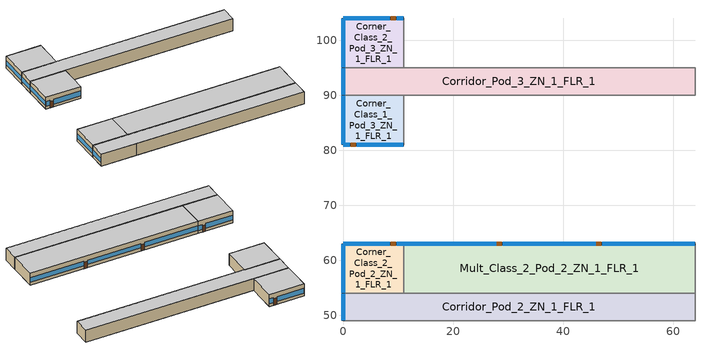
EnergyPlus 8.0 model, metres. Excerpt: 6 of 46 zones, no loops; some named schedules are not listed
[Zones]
Corridor_Pod_2_ZN_1_FLR_1
 floor ground (ext_slab_6in_with_carpet): 0,54 64,54 64,49 0,49 z0
 wall outside (nonres_ext_wall): 0,54 0,49 z0:4
 wall to Corner_Class_1_Pod_2_ZN_1_FLR_1 (int_wall): 0,49 11,49 z0:4
 wall to Mult_Class_1_Pod_2_ZN_1_FLR_1 (int_wall): 11,49 64,49 z0:4
 wall to Main_Corridor_ZN_1_FLR_1 (int_wall): 64,49 64,54 z0:4
 wall to Mult_Class_2_Pod_2_ZN_1_FLR_1 (int_wall): 64,54 11,54 z0:4
 wall to Corner_Class_2_Pod_2_ZN_1_FLR_1 (int_wall): 11,54 0,54 z0:4
 window (Window_U_0.40_SHGC_0.38): 0,53.95 0,49.05 z1.1:2.53
 ceiling to Corridor_Pod_2_ZN_1_FLR_2 (int_slab_ceiling): 0,49 64,49 64,54 0,54 z4
Corner_Class_2_Pod_2_ZN_1_FLR_1
 floor ground (ext_slab_6in_with_carpet): 0,63 11,63 11,54 0,54 z0
 wall outside (nonres_ext_wall): 11,63 0,63 0,54 z0:4
 wall to Mult_Class_2_Pod_2_ZN_1_FLR_1 (int_wall): 11,54 11,63 z0:4
 window (Window_U_0.40_SHGC_0.38): 0,62.95 0,54.05 z1.1:2.52; 10.95,63 9.73,63 / 8.51,63 0.05,63 z0.92:2.51
 door (Swinging Door_con): 9.57,63 8.65,63 z0:2.13
 ceiling to Corner_Class_2_Pod_2_ZN_1_FLR_2 (int_slab_ceiling): 0,54 11,54 11,63 0,63 z4
Mult_Class_2_Pod_2_ZN_1_FLR_1
 floor ground (ext_slab_6in_with_carpet): 11,63 64,63 64,54 11,54 z0
 wall outside (nonres_ext_wall): 64,63 11,63 z0:4
 wall to Main_Corridor_ZN_1_FLR_1 (int_wall): 64,54 64,63 z0:4
 window (Window_U_0.40_SHGC_0.38): 63.95,63 47.13,63 / 27.87,63 11.05,63 / 45.91,63 29.09,63 z1.03:2.5
 door (Swinging Door_con): 46.97,63 46.06,63 / 28.89,63 27.98,63 z0:2.13
 ceiling to Mult_Class_2_Pod_2_ZN_1_FLR_2 (int_slab_ceiling): 11,54 64,54 64,63 11,63 z4
Corner_Class_1_Pod_3_ZN_1_FLR_1
 floor ground (ext_slab_6in_with_carpet): 0,90 11,90 11,81 0,81 z0
 wall outside (nonres_ext_wall): 0,90 0,81 11,81 z0:4
 wall to Mult_Class_1_Pod_3_ZN_1_FLR_1 (int_wall): 11,81 11,90 z0:4
 wall to Corridor_Pod_3_ZN_1_FLR_1 (int_wall): 11,90 0,90 z0:4
 window (Window_U_0.40_SHGC_0.38): 0,89.95 0,81.05 z1.1:2.52; 0.05,81 1.27,81 / 2.49,81 10.95,81 z0.92:2.51
 door (Swinging Door_con): 1.4,81 2.31,81 z0:2.13
 ceiling to Corner_Class_1_Pod_3_ZN_1_FLR_2 (int_slab_ceiling): 0,81 11,81 11,90 0,90 z4
Corridor_Pod_3_ZN_1_FLR_1
 floor ground (ext_slab_6in_with_carpet): 0,95 64,95 64,90 0,90 z0
 wall outside (nonres_ext_wall): 0,95 0,90 z0:4
 wall to Mult_Class_1_Pod_3_ZN_1_FLR_1 (int_wall): 11,90 64,90 z0:4
 wall to Bathrooms_ZN_1_FLR_1 (int_wall): 64,90 64,95 z0:4
 wall to Mult_Class_2_Pod_3_ZN_1_FLR_1 (int_wall): 64,95 11,95 z0:4
 wall to Corner_Class_2_Pod_3_ZN_1_FLR_1 (int_wall): 11,95 0,95 z0:4
 window (Window_U_0.40_SHGC_0.38): 0,94.95 0,90.05 z1.1:2.53
 ceiling to Corridor_Pod_3_ZN_1_FLR_2 (int_slab_ceiling): 0,90 64,90 64,95 0,95 z4
Corner_Class_2_Pod_3_ZN_1_FLR_1
 floor ground (ext_slab_6in_with_carpet): 0,104 11,104 11,95 0,95 z0
 wall outside (nonres_ext_wall): 11,104 0,104 0,95 z0:4
 wall to Mult_Class_2_Pod_3_ZN_1_FLR_1 (int_wall): 11,95 11,104 z0:4
 window (Window_U_0.40_SHGC_0.38): 0,103.95 0,95.05 z1.1:2.52; 10.95,104 9.73,104 / 8.51,104 0.05,104 z0.92:2.51
 door (Swinging Door_con): 9.55,104 8.64,104 z0:2.13
 ceiling to Corner_Class_2_Pod_3_ZN_1_FLR_2 (int_slab_ceiling): 0,95 11,95 11,104 0,104 z4
[Building]
Secondary School: North Axis {deg}=0; Terrain=City; Loads Convergence Tolerance Value=0.04; Temperature Convergence Tolerance Value {deltaC}=0.2; Solar Distribution=FullInteriorAndExterior; Maximum Number of Warmup Days=25; Minimum Number of Warmup Days=6
[Site:Location]
Site:Location=Denver-Aurora-Buckley.AFB_CO_USA WMO=724695; Latitude {N+ S-}=39.72; Longitude {W- E+}=-104.75; Time Zone Relative to GMT {GMT+/-}=-7; Elevation {m}=1726
[SizingPeriod:DesignDay] Day of Month=21; Dry-Bulb Temperature Range Modifier Type=DefaultMultipliers; Humidity Condition Type=Wetbulb; Barometric Pressure {Pa}=82237; Rain {Yes/No}=No; Snow on ground {Yes/No}=No; Daylight Savings Time Indicator=No
Name | Month | Day Type | Maximum Dry-Bulb Temperature {C} | Daily Dry-Bulb Temperature Range {C} | Wetbulb at Maximum Dry-Bulb {C} | Wind Speed {m/s} design conditions vs. traditional 6.71 m/s (15 mph) | Wind Direction {Degrees; N=0, S=180} | Solar Model Indicator | Clearness {0.0 to 1.1} | Wind Speed {m/s} design conditions vs. traditional 3.35 m/s (7mph) | ASHRAE Clear Sky Optical Depth for Beam Irradiance (taub) | ASHRAE Clear Sky Optical Depth for Diffuse Irradiance (taud)
Denver-Aurora-Buckley.AFB_CO_USA Ann Htg 99.6% Condns DB | 12 | WinterDesignDay | -17.9 | 0 | -17.9 | 2.5 | 180 | ASHRAEClearSky | 0
Denver-Aurora-Buckley.AFB_CO_USA Ann Clg .4% Condns DB=>MWB | 7 | SummerDesignDay | 33.9 | 14.8 | 15 |  | 30 | ASHRAETau |  | 3.6 | 0.423 | 2.02
[Site:GroundTemperature:BuildingSurface]
20.76, 20.73, 20.73, 20.73, 20.77, 23.02, 23.36, 23.44, 23.48, 21.21, 20.91, 20.82
[Site:WaterMainsTemperature]
Calculation Method=CORRELATION; Annual Average Outdoor Air Temperature {C}=9.95; Maximum Difference In Monthly Average Outdoor Air Temperatures {deltaC}=23.7
[Material:NoMass]
Opaque Door panel_con: MediumRough, 0.475964, 0.9, 0.7, 0.7
CP02 CARPET PAD: VeryRough, 0.21648, 0.9, 0.7, 0.8
Nonres_Exterior_Wall_Insulation: MediumSmooth, 2.81828, 0.9, 0.7, 0.7
[Construction]
Swinging Door_con: Opaque Door panel_con
InteriorFurnishings: Std Wood 6inch
int_wall: G01 13mm gypsum board, G01 13mm gypsum board
ext_slab_6in_with_carpet: 150mm Normalweight concrete floor, CP02 CARPET PAD
int_slab_ceiling: CP02 CARPET PAD, 100mm Normalweight concrete floor
nonres_ext_wall: F07 25mm stucco, G01 16mm gypsum board, Nonres_Exterior_Wall_Insulation, G01 16mm gypsum board
[CONSTRUCTION]
Window_U_0.40_SHGC_0.38, Glass_8652_LayerAvg, Gap_1_W_0_0127, Glass_102_LayerAvg
[Material]
Name | Roughness | Thickness {m} | Conductivity {W/m-K} | Density {kg/m3} | Specific Heat {J/kg-K} | Thermal Absorptance | Solar Absorptance | Visible Absorptance | Absorptance:Thermal | Absorptance:Solar | Absorptance:Visible
Std Wood 6inch | MediumSmooth | 0.15 | 0.12 | 540 | 1210 | 0.9 | 0.7 | 0.7
F07 25mm stucco | Smooth | 0.0254 | 0.72 | 1856 | 840 | 0.9 | 0.7 | 0.7
G01 13mm gypsum board | Smooth | 0.0127 | 0.16 | 800 | 1090 |  |  |  | 0.9 | 0.7 | 0.5
G01 16mm gypsum board | MediumSmooth | 0.0159 | 0.16 | 800 | 1090
100mm Normalweight concrete floor | MediumRough | 0.1016 | 2.31 | 2322 | 832
150mm Normalweight concrete floor | MediumRough | 0.1524 | 2.31 | 2322 | 832
[WindowMaterial:Glazing] Optical Data Type=SpectralAverage; IR Transmittance=0; Front Emissivity=0.84
Name | Layer name : CLEAR_3.DAT | Thickness | Solar Transmittance | Solar Front Reflectance | Solar Back Reflectance | Visible Transmittance | Visible Front Reflectance | Visible Back reflectance | Back Emissivity | Conductivity | Layer name : Low-E 50 CSR.MWF (Window_U_0.41_SHGC_0.38)
 | Glass_102_LayerAvg | 0.003048 | 0.833848 | 0.0747638 | 0.0748545 | 0.89926 | 0.082563 | 0.082564 | 0.84 | 1
 |  | 0.003059 | 0.343691 | 0.298987 | 0.462105 | 0.487937 | 0.209449 | 0.306829 | 0.39 | 0.962 | Glass_8652_LayerAvg
[WindowMaterial:Gas]
gap name - Air=Gap_1_W_0_0127; type=Air; thickness=0.0127
[Zone] Type=1; Multiplier=1; Ceiling Height {m}=4; Floor Area {m2}=autocalculate; Part of Total Floor Area=Yes
Name | Volume {m3}
Corridor_Pod_2_ZN_1_FLR_1; Corridor_Pod_3_ZN_1_FLR_1 | 1280
Corner_Class_2_Pod_2_ZN_1_FLR_1; Corner_Class_1_Pod_3_ZN_1_FLR_1; Corner_Class_2_Pod_3_ZN_1_FLR_1 | 396
Mult_Class_2_Pod_2_ZN_1_FLR_1 | 1908
[InternalMass] Construction=InteriorFurnishings
Name | Zone | Surface Area {m2}
Corridor_Pod_2_ZN_1_FLR_1_InternalMass_1 | Corridor_Pod_2_ZN_1_FLR_1 | 640
Corner_Class_2_Pod_2_ZN_1_FLR_1_InternalMass_1 | Corner_Class_2_Pod_2_ZN_1_FLR_1 | 198
Mult_Class_2_Pod_2_ZN_1_FLR_1_InternalMass_1 | Mult_Class_2_Pod_2_ZN_1_FLR_1 | 954
Corner_Class_1_Pod_3_ZN_1_FLR_1_InternalMass_1 | Corner_Class_1_Pod_3_ZN_1_FLR_1 | 198
Corridor_Pod_3_ZN_1_FLR_1_InternalMass_1 | Corridor_Pod_3_ZN_1_FLR_1 | 640
Corner_Class_2_Pod_3_ZN_1_FLR_1_InternalMass_1 | Corner_Class_2_Pod_3_ZN_1_FLR_1 | 198
[People] Number of People Schedule=BLDG_OCC_SCH; Fraction Radiant=0.3; Sensible Heat Fraction=AUTOCALCULATE; Activity Level Schedule=ACTIVITY_SCH; Enable ASHRAE 55 Comfort Warnings=No; Mean Radiant Temperature Calculation Type=ZoneAveraged; Work Efficiency Schedule=WORK_EFF_SCH; Clothing Insulation Schedule=CLOTHING_SCH; Air Velocity Schedule=AIR_VELO_SCH; Thermal Comfort Model 1 Type=FANGER
Name | Zone or ZoneList | Number of People Calculation Method | Zone Floor Area per Person {m2/person}
Corridor_Pod_2_ZN_1_FLR_1 | Corridor_Pod_2_ZN_1_FLR_1 | People
Corner_Class_2_Pod_2_ZN_1_FLR_1 | Corner_Class_2_Pod_2_ZN_1_FLR_1 | Area/Person | 2.654
Mult_Class_2_Pod_2_ZN_1_FLR_1 | Mult_Class_2_Pod_2_ZN_1_FLR_1 | Area/Person | 2.654
Corner_Class_1_Pod_3_ZN_1_FLR_1 | Corner_Class_1_Pod_3_ZN_1_FLR_1 | Area/Person | 2.654
Corridor_Pod_3_ZN_1_FLR_1 | Corridor_Pod_3_ZN_1_FLR_1 | People
Corner_Class_2_Pod_3_ZN_1_FLR_1 | Corner_Class_2_Pod_3_ZN_1_FLR_1 | Area/Person | 2.654
[Lights] Design Level Calculation Method=Watts/Area; Return Air Fraction=0; Fraction Radiant=0.37; Fraction Visible=0.2; Fraction Replaceable=1; Return Air Fraction Calculated from Plenum Temperature=No
Name | Zone or ZoneList | Schedule | Watts per Zone Floor Area {W/m2}2}
Corridor_Pod_2_ZN_1_FLR_1_Lights | Corridor_Pod_2_ZN_1_FLR_1 | BLDG_LIGHT_CORRIDOR_SCH | 7.10418
Corner_Class_2_Pod_2_ZN_1_FLR_1_Lights | Corner_Class_2_Pod_2_ZN_1_FLR_1 | BLDG_LIGHT_CLASSROOM_SCH | 9.9028
Mult_Class_2_Pod_2_ZN_1_FLR_1_Lights | Mult_Class_2_Pod_2_ZN_1_FLR_1 | BLDG_LIGHT_CLASSROOM_SCH | 9.9028
Corner_Class_1_Pod_3_ZN_1_FLR_1_Lights | Corner_Class_1_Pod_3_ZN_1_FLR_1 | BLDG_LIGHT_CLASSROOM_SCH | 9.9028
Corridor_Pod_3_ZN_1_FLR_1_Lights | Corridor_Pod_3_ZN_1_FLR_1 | BLDG_LIGHT_CORRIDOR_SCH | 7.10418
Corner_Class_2_Pod_3_ZN_1_FLR_1_Lights | Corner_Class_2_Pod_3_ZN_1_FLR_1 | BLDG_LIGHT_CLASSROOM_SCH | 9.9028
[ElectricEquipment] Schedule=BLDG_EQUIP_SCH; Design Level Calculation Method=EquipmentLevel; Fraction Latent=0; Fraction Radiant=0.5; Fraction Lost=0
Name | Zone or ZoneList | Design Level {W}
Corridor_Pod_2_ZN_1_FLR_1_PlugMisc_Equip | Corridor_Pod_2_ZN_1_FLR_1 | 1280
Corner_Class_2_Pod_2_ZN_1_FLR_1_PlugMisc_Equip | Corner_Class_2_Pod_2_ZN_1_FLR_1 | 990
Mult_Class_2_Pod_2_ZN_1_FLR_1_PlugMisc_Equip | Mult_Class_2_Pod_2_ZN_1_FLR_1 | 4770
Corner_Class_1_Pod_3_ZN_1_FLR_1_PlugMisc_Equip | Corner_Class_1_Pod_3_ZN_1_FLR_1 | 990
Corridor_Pod_3_ZN_1_FLR_1_PlugMisc_Equip | Corridor_Pod_3_ZN_1_FLR_1 | 1280
Corner_Class_2_Pod_3_ZN_1_FLR_1_PlugMisc_Equip | Corner_Class_2_Pod_3_ZN_1_FLR_1 | 990
[Daylighting:Controls] Total Daylighting Reference Points=2; Z-Coordinate of First Reference Point {m}=0.762; Z-Coordinate of Second Reference Point {m}=0.762; Illuminance Setpoint at First Reference Point {lux}=500; Illuminance Setpoint at Second Reference Point {lux}=500; Lighting Control Type=2; Maximum Allowable Discomfort Glare Index=22; Minimum Input Power Fraction for Continuous Dimming Control=0.3; Minimum Light Output Fraction for Continuous Dimming Control=0.2; Number of Stepped Control Steps=3; Probability Lighting will be Reset When Needed in Manual Stepped Control=1
Name | X-Coordinate of First Reference Point {m} | Y-Coordinate of First Reference Point {m} | X-Coordinate of Second Reference Point {m} | Y-Coordinate of Second Reference Point {m} | Fraction of Zone Controlled by First Reference Point | Fraction of Zone Controlled by Second Reference Point | Glare Calculation Azimuth Angle of View Direction Clockwise from Zone y-Axis {deg}
Corner_Class_2_Pod_2_ZN_1_FLR_1; Corner_Class_2_Pod_3_ZN_1_FLR_1 | 7.3729 | 5.6289 | 3.3711 | 2.9688 | 0.56 | 0.2 | 270
Mult_Class_2_Pod_2_ZN_1_FLR_1 | 26.5 | 7.3236 | 26.5 | 5.6472 | 0.28 | 0.28 | 0
Corner_Class_1_Pod_3_ZN_1_FLR_1 | 7.6198 | 3.3711 | 3.3711 | 6.0313 | 0.56 | 0.2 | 180
[ZoneInfiltration:DesignFlowRate] Schedule=INFIL_SCH_PNNL; Design Flow Rate Calculation Method=Flow/ExteriorArea; Flow per Exterior Surface Area {m3/s-m2}=0.00056896; Constant Term Coefficient=0; Temperature Term Coefficient=0; Velocity Term Coefficient=0.224; Velocity Squared Term Coefficient=0
Name | Zone or ZoneList
Corridor_Pod_2_ZN_1_FLR_1_Infiltration | Corridor_Pod_2_ZN_1_FLR_1
Corner_Class_2_Pod_2_ZN_1_FLR_1_Infiltration | Corner_Class_2_Pod_2_ZN_1_FLR_1
Mult_Class_2_Pod_2_ZN_1_FLR_1_Infiltration | Mult_Class_2_Pod_2_ZN_1_FLR_1
Corner_Class_1_Pod_3_ZN_1_FLR_1_Infiltration | Corner_Class_1_Pod_3_ZN_1_FLR_1
Corridor_Pod_3_ZN_1_FLR_1_Infiltration | Corridor_Pod_3_ZN_1_FLR_1
Corner_Class_2_Pod_3_ZN_1_FLR_1_Infiltration | Corner_Class_2_Pod_3_ZN_1_FLR_1
[Exterior:Lights] Control Option=AstronomicalClock
Name | Schedule | Design Level {W}
Exterior_Lights_a | Exterior_lighting_schedule_a | 441.8
Exterior_Lights_b | Exterior_lighting_schedule_b_2016 | 2994.5
Exterior_Lights_c | Exterior_lighting_schedule_c_2016 | 2973.7
[EnergyManagementSystem:Program]
PSZ1_5_Fan_Control: IF PSZ1_5_Number_of_Stages == 1; Return; ENDIF; IF PSZ1_5_HeatingRTF > 0; SET PSZ1_5_Heating = PSZ1_5_HeatingRTF; SET PSZ1_5_Ven = 1 - PSZ1_5_HeatingRTF; SET PSZ1_5_Eco = 0; SET PSZ1_5_Stage1 = 0; SET PSZ1_5_Stage2 = 0; ELSE; SET PSZ1_5_Heating = 0; SET PSZ1_5_EcoSpeed = PSZ1_5_VenSpeed; IF PSZ1_5_SpeedRatio == 0; IF PSZ1_5_RTF > 0; SET PSZ1_5_Stage1 = PSZ1_5_RTF; SET PSZ1_5_Stage2 = 0; SET PSZ1_5_Ven = 1-PSZ1_5_RTF; SET PSZ1_5_Eco = 0; IF PSZ1_5_OAFlowMass > (PSZ1_5_OADesignMass * PSZ1_5_OASch); SET PSZ1_5_Stage1Speed = 1.0; ENDIF; ELSE; SET PSZ1_5_Stage1 = 0; SET PSZ1_5_Stage2 = 0; IF PSZ1_5_OAFlowMass > (PSZ1_5_OADesignMass * PSZ1_5_OASch); SET PSZ1_5_Eco = 1.0; SET PSZ1_5_Ven = 0; SET PSZ1_5_Exp_DAT = PSZ1_5_DAT_Rqd - (1-PSZ1_5_VenSpeed) * GYM_ZN_1_FLR_1_Temp; SET PSZ1_5_Exp_DAT = PSZ1_5_Exp_DAT/PSZ1_5_VenSpeed; IF OAT_F > PSZ1_5_Exp_DAT; SET PSZ1_5_EcoSpeed = PSZ1_5_Stage2Speed; ENDIF; ELSE; SET PSZ1_5_Eco = 0; SET PSZ1_5_Ven = 1.0; ENDIF; ENDIF; ELSE; SET PSZ1_5_Stage1 = 1- PSZ1_5_SpeedRatio; SET PSZ1_5_Stage2 = PSZ1_5_SpeedRatio; SET PSZ1_5_Ven = 0; SET PSZ1_5_Eco = 0; IF PSZ1_5_OAFlowMass > (PSZ1_5_OADesignMass * PSZ1_5_OASch); SET PSZ1_5_Stage1Speed = 1.0; ENDIF; ENDIF; ENDIF; SET PSZ1_5_FPR = PSZ1_5_Ven * (PSZ1_5_VenSpeed ^ PSZ1_5_FanPwrExponent); SET PSZ1_5_FPR = PSZ1_5_FPR + PSZ1_5_Eco * (PSZ1_5_EcoSpeed ^ PSZ1_5_FanPwrExponent); SET PSZ1_5_FPR_1 = PSZ1_5_Stage1 * (PSZ1_5_Stage1Speed ^ PSZ1_5_FanPwrExponent); SET PSZ1_5_FPR = PSZ1_5_FPR + PSZ1_5_FPR_1; SET PSZ1_5_FPR_2 = PSZ1_5_Stage2 * (PSZ1_5_Stage2Speed ^ PSZ1_5_FanPwrExponent); SET PSZ1_5_FPR = PSZ1_5_FPR + PSZ1_5_FPR_2; SET PSZ1_5_FPR_3 = PSZ1_5_Heating * (PSZ1_5_HeatSpeed ^ PSZ1_5_FanPwrExponent); SET PSZ1_5_FanPwrRatio = PSZ1_5_FPR +  PSZ1_5_FPR_3; SET PSZ1_5_Fan_Pressure = PSZ1_5_Fan_DesignPressure * PSZ1_5_FanPwrRatio
PSZ1_5_Set_Number_of_Stages: SET PSZ1_5_Number_of_Stages =  2
PSZ2_6_Economizer_CTRL_Prog: SET PSZ2_6_Timestep_Econ_Eff = 0.7; SET PSZ2_6_MaxE = 0.7; SET PSZ2_6_DAT_Rqd = (PSZ2_6_DAT_Rqd*1.8) +32; SET OAT_F = (OAT_F*1.8) +32; SET OAwb_F = (OAwb_F*1.8) +32; IF PSZ2_6_OAFlowMass > (PSZ2_6_OADesignMass * PSZ2_6_OASch); SET PSZ2_6_Econo_Active = 1; ELSE; SET PSZ2_6_Econo_Active = 0; ENDIF; SET PSZ2_6_dT_Needed = 75 - PSZ2_6_DAT_Rqd; SET PSZ2_6_Cool_Des_dT = ((98*0.15) + (75*(1-0.15))) - 55; SET PSZ2_6_Cool_Load = PSZ2_6_dT_Needed/ PSZ2_6_Cool_Des_dT; IF PSZ2_6_Cool_Load > 1; SET PSZ2_6_Cool_Load = 1; ELSEIF PSZ2_6_Cool_Load < 0; SET PSZ2_6_Cool_Load = 0; ENDIF; IF PSZ2_6_Econo_Active == 1; SET PSZ2_6_Stage = PSZ2_6_Number_of_Stages; IF PSZ2_6_Stage == 2; IF PSZ2_6_Cool_Load < 0.6; SET PSZ2_6_Timestep_Econ_Eff = PSZ2_6_MaxE; ELSE; SET PSZ2_6_ECO_Eff = 0-2.18919863612305; SET PSZ2_6_ECO_Eff = PSZ2_6_ECO_Eff + (0-0.674461284910428 * PSZ2_6_Cool_Load); SET PSZ2_6_ECO_Eff = PSZ2_6_ECO_Eff + (0.000459106275872404 * (OAT_F^2)); SET PSZ2_6_ECO_Eff = PSZ2_6_ECO_Eff + (0-0.00000484778537945252 * (OAT_F^3)); SET PSZ2_6_ECO_Eff = PSZ2_6_ECO_Eff + (0.182915713033586 * OAwb_F); SET PSZ2_6_ECO_Eff = PSZ2_6_ECO_Eff + (0-0.00382838660261133 * (OAwb_F^2)); SET PSZ2_6_ECO_Eff = PSZ2_6_ECO_Eff + (0.0000255567460240583 * (OAwb_F^3)); SET PSZ2_6_Timestep_Econ_Eff = PSZ2_6_ECO_Eff; ENDIF; ELSE; SET PSZ2_6_ECO_Eff = 2.36337942464462; SET PSZ2_6_ECO_Eff = PSZ2_6_ECO_Eff + (0-0.409939515512619 * PSZ2_6_Cool_Load); SET PSZ2_6_ECO_Eff = PSZ2_6_ECO_Eff + (0-0.0565205596792225 * OAwb_F); SET PSZ2_6_ECO_Eff = PSZ2_6_ECO_Eff + (0-0.0000632612294169389 * (OAT_F^2)); SET PSZ2_6_Timestep_Econ_Eff = PSZ2_6_ECO_Eff + (0.000571724868775081 * (OAwb_F^2)); ENDIF; IF PSZ2_6_Timestep_Econ_Eff > PSZ2_6_MaxE; SET PSZ2_6_Timestep_Econ_Eff = PSZ2_6_MaxE; ELSEIF PSZ2_6_Timestep_Econ_Eff < (PSZ2_6_OADesignMass * PSZ2_6_OASch); SET PSZ2_6_Timestep_Econ_Eff = (PSZ2_6_OADesignMass * PSZ2_6_OASch); ENDIF; ENDIF
PSZ2_6_Set_Fan_Par: IF PSZ2_6_Number_of_Stages == 1; Return; ENDIF; SET PSZ2_6_FanPwrExponent = 2.2; SET PSZ2_6_OAFrac = PSZ2_6_OAFlowMass/PSZ2_6_DesignFlowMass; IF  PSZ2_6_OAFrac < 0.66; SET PSZ2_6_VenSpeed = 0.66; SET PSZ2_6_Stage1Speed = 0.66; ELSE; SET PSZ2_6_VenSpeed = PSZ2_6_OAFrac; SET PSZ2_6_Stage1Speed = PSZ2_6_OAFrac; ENDIF; SET PSZ2_6_Stage2Speed = 1.0; SET PSZ2_6_HeatSpeed = 1.0
PSZ2_6_Fan_Control: IF PSZ2_6_Number_of_Stages == 1; Return; ENDIF; IF PSZ2_6_HeatingRTF > 0; SET PSZ2_6_Heating = PSZ2_6_HeatingRTF; SET PSZ2_6_Ven = 1 - PSZ2_6_HeatingRTF; SET PSZ2_6_Eco = 0; SET PSZ2_6_Stage1 = 0; SET PSZ2_6_Stage2 = 0; ELSE; SET PSZ2_6_Heating = 0; SET PSZ2_6_EcoSpeed = PSZ2_6_VenSpeed; IF PSZ2_6_SpeedRatio == 0; IF PSZ2_6_RTF > 0; SET PSZ2_6_Stage1 = PSZ2_6_RTF; SET PSZ2_6_Stage2 = 0; SET PSZ2_6_Ven = 1-PSZ2_6_RTF; SET PSZ2_6_Eco = 0; IF PSZ2_6_OAFlowMass > (PSZ2_6_OADesignMass * PSZ2_6_OASch); SET PSZ2_6_Stage1Speed = 1.0; ENDIF; ELSE; SET PSZ2_6_Stage1 = 0; SET PSZ2_6_Stage2 = 0; IF PSZ2_6_OAFlowMass > (PSZ2_6_OADesignMass * PSZ2_6_OASch); SET PSZ2_6_Eco = 1.0; SET PSZ2_6_Ven = 0; SET PSZ2_6_Exp_DAT = PSZ2_6_DAT_Rqd - (1-PSZ2_6_VenSpeed) * AUX_GYM_ZN_1_FLR_1_Temp; SET PSZ2_6_Exp_DAT = PSZ2_6_Exp_DAT/PSZ2_6_VenSpeed; IF OAT_F > PSZ2_6_Exp_DAT; SET PSZ2_6_EcoSpeed = PSZ2_6_Stage2Speed; ENDIF; ELSE; SET PSZ2_6_Eco = 0; SET PSZ2_6_Ven = 1.0; ENDIF; ENDIF; ELSE; SET PSZ2_6_Stage1 = 1- PSZ2_6_SpeedRatio; SET PSZ2_6_Stage2 = PSZ2_6_SpeedRatio; SET PSZ2_6_Ven = 0; SET PSZ2_6_Eco = 0; IF PSZ2_6_OAFlowMass > (PSZ2_6_OADesignMass * PSZ2_6_OASch); SET PSZ2_6_Stage1Speed = 1.0; ENDIF; ENDIF; ENDIF; SET PSZ2_6_FPR = PSZ2_6_Ven * (PSZ2_6_VenSpeed ^ PSZ2_6_FanPwrExponent); SET PSZ2_6_FPR = PSZ2_6_FPR + PSZ2_6_Eco * (PSZ2_6_EcoSpeed ^ PSZ2_6_FanPwrExponent); SET PSZ2_6_FPR_1 = PSZ2_6_Stage1 * (PSZ2_6_Stage1Speed ^ PSZ2_6_FanPwrExponent); SET PSZ2_6_FPR = PSZ2_6_FPR + PSZ2_6_FPR_1; SET PSZ2_6_FPR_2 = PSZ2_6_Stage2 * (PSZ2_6_Stage2Speed ^ PSZ2_6_FanPwrExponent); SET PSZ2_6_FPR = PSZ2_6_FPR + PSZ2_6_FPR_2; SET PSZ2_6_FPR_3 = PSZ2_6_Heating * (PSZ2_6_HeatSpeed ^ PSZ2_6_FanPwrExponent); SET PSZ2_6_FanPwrRatio = PSZ2_6_FPR +  PSZ2_6_FPR_3; SET PSZ2_6_Fan_Pressure = PSZ2_6_Fan_DesignPressure * PSZ2_6_FanPwrRatio
PSZ2_6_Set_Number_of_Stages: SET PSZ2_6_Number_of_Stages =  2
